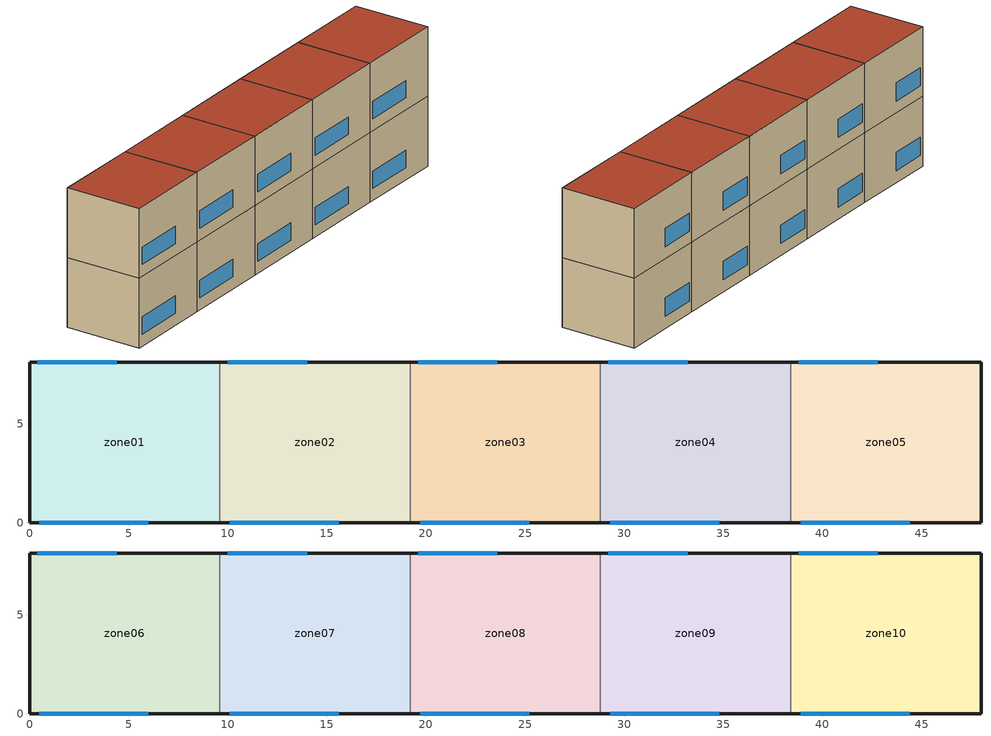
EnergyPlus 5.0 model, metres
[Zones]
zone01
 floor ground (GROUND_FLOOR): 9.6,8.1 9.6,0 0,0 0,8.1 z0
 wall outside (EXT_WALL): 9.6,8.1 0,8.1 0,0 9.6,0 z0:7.2
 wall to zone02 (ADJ_WALL): 9.6,0 9.6,8.1 z0:7.2
 window (EXT_WINDOW1): 0.5,0 6,0 z1.25:3.05; 4.4,8.1 0.4,8.1 z1.25:3.15
 ceiling to zone06 (ADJ_CEILING): 0,8.1 0,0 9.6,0 9.6,8.1 z7.2
zone02
 floor ground (GROUND_FLOOR): 19.2,8.1 19.2,0 9.6,0 9.6,8.1 z0
 wall outside (EXT_WALL): 19.2,8.1 9.6,8.1 / 9.6,0 19.2,0 z0:7.2
 wall to zone03 (ADJ_WALL): 19.2,0 19.2,8.1 z0:7.2
 wall to zone01 (ADJ_WALL): 9.6,8.1 9.6,0 z0:7.2
 window (EXT_WINDOW1): 10.1,0 15.6,0 z1.25:3.05; 14,8.1 10,8.1 z1.25:3.15
 ceiling to zone07 (ADJ_CEILING): 9.6,8.1 9.6,0 19.2,0 19.2,8.1 z7.2
zone03
 floor ground (GROUND_FLOOR): 28.8,8.1 28.8,0 19.2,0 19.2,8.1 z0
 wall outside (EXT_WALL): 28.8,8.1 19.2,8.1 / 19.2,0 28.8,0 z0:7.2
 wall to zone04 (ADJ_WALL): 28.8,0 28.8,8.1 z0:7.2
 wall to zone02 (ADJ_WALL): 19.2,8.1 19.2,0 z0:7.2
 window (EXT_WINDOW1): 19.7,0 25.2,0 z1.25:3.05; 23.6,8.1 19.6,8.1 z1.25:3.15
 ceiling to zone08 (ADJ_CEILING): 19.2,8.1 19.2,0 28.8,0 28.8,8.1 z7.2
zone04
 floor ground (GROUND_FLOOR): 38.4,8.1 38.4,0 28.8,0 28.8,8.1 z0
 wall outside (EXT_WALL): 38.4,8.1 28.8,8.1 / 28.8,0 38.4,0 z0:7.2
 wall to zone05 (ADJ_WALL): 38.4,0 38.4,8.1 z0:7.2
 wall to zone03 (ADJ_WALL): 28.8,8.1 28.8,0 z0:7.2
 window (EXT_WINDOW1): 29.3,0 34.8,0 z1.25:3.05; 33.2,8.1 29.2,8.1 z1.25:3.15
 ceiling to zone09 (ADJ_CEILING): 28.8,8.1 28.8,0 38.4,0 38.4,8.1 z7.2
zone05
 floor ground (GROUND_FLOOR): 48,8.1 48,0 38.4,0 38.4,8.1 z0
 wall outside (EXT_WALL): 38.4,0 48,0 48,8.1 38.4,8.1 z0:7.2
 wall to zone04 (ADJ_WALL): 38.4,8.1 38.4,0 z0:7.2
 window (EXT_WINDOW1): 38.9,0 44.4,0 z1.25:3.05; 42.8,8.1 38.8,8.1 z1.25:3.15
 ceiling to zone10 (ADJ_CEILING): 38.4,8.1 38.4,0 48,0 48,8.1 z7.2
zone06
 floor to zone01 (ADJ_CEILING): 9.6,8.1 9.6,0 0,0 0,8.1 z7.2
 wall outside (EXT_WALL): 9.6,8.1 0,8.1 0,0 9.6,0 z7.2:14.4
 wall to zone07 (ADJ_WALL): 9.6,0 9.6,8.1 z7.2:14.4
 window (EXT_WINDOW1): 0.5,0 6,0 z8.45:10.25; 4.4,8.1 0.4,8.1 z8.45:10.35
 roof outside (EXT_ROOF): 0,8.1 0,0 9.6,0 9.6,8.1 z14.4
zone07
 floor to zone02 (ADJ_CEILING): 19.2,8.1 19.2,0 9.6,0 9.6,8.1 z7.2
 wall outside (EXT_WALL): 19.2,8.1 9.6,8.1 / 9.6,0 19.2,0 z7.2:14.4
 wall to zone08 (ADJ_WALL): 19.2,0 19.2,8.1 z7.2:14.4
 wall to zone06 (ADJ_WALL): 9.6,8.1 9.6,0 z7.2:14.4
 window (EXT_WINDOW1): 10.1,0 15.6,0 z8.45:10.25; 14,8.1 10,8.1 z8.45:10.35
 roof outside (EXT_ROOF): 9.6,8.1 9.6,0 19.2,0 19.2,8.1 z14.4
zone08
 floor to zone03 (ADJ_CEILING): 28.8,8.1 28.8,0 19.2,0 19.2,8.1 z7.2
 wall outside (EXT_WALL): 28.8,8.1 19.2,8.1 / 19.2,0 28.8,0 z7.2:14.4
 wall to zone09 (ADJ_WALL): 28.8,0 28.8,8.1 z7.2:14.4
 wall to zone07 (ADJ_WALL): 19.2,8.1 19.2,0 z7.2:14.4
 window (EXT_WINDOW1): 19.7,0 25.2,0 z8.45:10.25; 23.6,8.1 19.6,8.1 z8.45:10.35
 roof outside (EXT_ROOF): 19.2,8.1 19.2,0 28.8,0 28.8,8.1 z14.4
zone09
 floor to zone04 (ADJ_CEILING): 38.4,8.1 38.4,0 28.8,0 28.8,8.1 z7.2
 wall outside (EXT_WALL): 38.4,8.1 28.8,8.1 / 28.8,0 38.4,0 z7.2:14.4
 wall to zone10 (ADJ_WALL): 38.4,0 38.4,8.1 z7.2:14.4
 wall to zone08 (ADJ_WALL): 28.8,8.1 28.8,0 z7.2:14.4
 window (EXT_WINDOW1): 29.3,0 34.8,0 z8.45:10.25; 33.2,8.1 29.2,8.1 z8.45:10.35
 roof outside (EXT_ROOF): 28.8,8.1 28.8,0 38.4,0 38.4,8.1 z14.4
zone10
 floor to zone05 (ADJ_CEILING): 48,8.1 48,0 38.4,0 38.4,8.1 z7.2
 wall outside (EXT_WALL): 38.4,0 48,0 48,8.1 38.4,8.1 z7.2:14.4
 wall to zone09 (ADJ_WALL): 38.4,8.1 38.4,0 z7.2:14.4
 window (EXT_WINDOW1): 38.9,0 44.4,0 z8.45:10.25; 42.8,8.1 38.8,8.1 z8.45:10.35
 roof outside (EXT_ROOF): 38.4,8.1 38.4,0 48,0 48,8.1 z14.4
[Building]
TRNSYS18: North Axis {deg}=0; Terrain=City; Loads Convergence Tolerance Value=0; Temperature Convergence Tolerance Value {deltaC}=0; Solar Distribution=FullInteriorAndExterior; Maximum Number of Warmup Days=0
[Site:Location]
not used: Latitude {deg}=0; Longitude {deg}=0; Time Zone {hr}=0; Elevation {m}=0
[Construction]
GROUND_FLOOR; EXT_WALL; EXT_ROOF; ADJ_WALL; ADJ_CEILING; EXT_WINDOW1: 
[WindowProperty:ShadingControl]
ESHADE=0; ISHADE=INPUT 1*MAX_ISHADE : SHADECNTRL=ISHADE_INTERNAL
[SurfaceProperty:OtherSideCoefficients]
BOUNDARY=IDENTICAL; BOUNDARY=INPUT 1*TBOUNDARY; BOUNDARY=INPUT 1*TBOUNDARY_2; BOUNDARY=INPUT 1*TBOUNDARY_3; BOUNDARY=INPUT 1*TGROUND; BOUNDARY=20; BOUNDARY=15
[Zone] Multiplier=1
zone01; zone02; zone03; zone04; zone05; zone06; zone07; zone08; zone09; zone10
